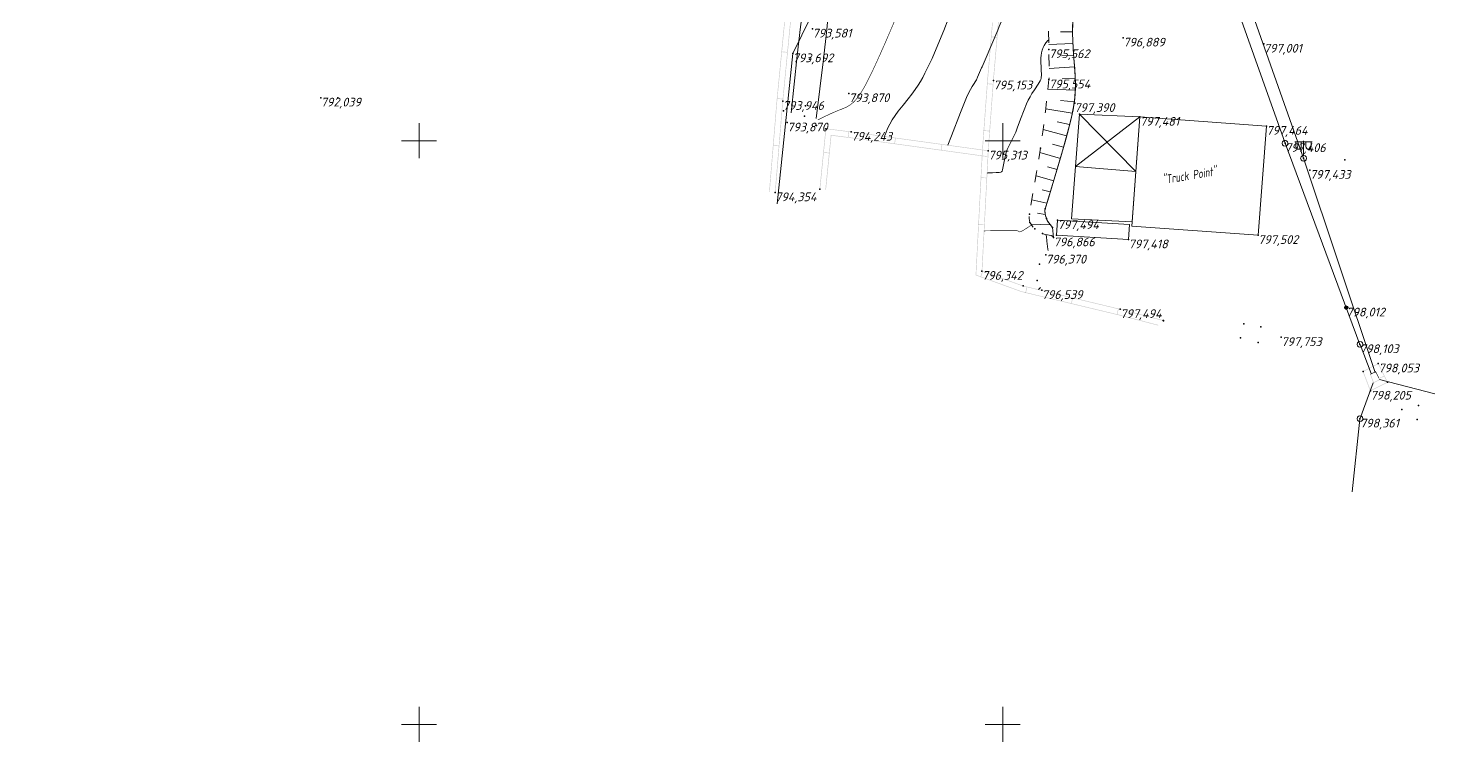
# Model space of a CAD drawing. Header units: metres. Extents: x 629572 to 645168, y 4785785 to 4790166.
# Drawn here: x 634633 to 634873, y 4787997 to 4788119.3 of the extents above; entities that cross this region are included whole.
import ezdxf

# ---------------------------------------------------------------- set-up
doc = ezdxf.new("R2010")
doc.units = ezdxf.units.M
doc.linetypes.add('Сплошная', pattern=[0])
doc.linetypes.add('Штриховая 2', pattern=[4, 2, -2])
doc.layers.get('0').update_dxf_attribs({"linetype": 'CONTINUOUS'})
for name, color, linetype in [('Горизонтали', 7, 'CONTINUOUS'), ('Дороги с покрытием (край_ бровка)', 7, 'CONTINUOUS'), ('Дороги с покрытием (осевая линия)', 7, 'CONTINUOUS'), ('Здания и строения', 7, 'CONTINUOUS'), ('ЛЭП н.напряж. незастроен. терр.', 10, 'CONTINUOUS'), ('Нурсултан', 7, 'CONTINUOUS'), ('Ограды каменные и жб (H более 1м) - по краю', 7, 'CONTINUOUS'), ('Оттяжки для опор', 7, 'CONTINUOUS'), ('Сетка координатная', 7, 'CONTINUOUS'), ('Столбы железобетонные', 7, 'CONTINUOUS'), ('Фонари электр._ на мет. столб', 7, 'CONTINUOUS')]:
    doc.layers.add(name, color=color, linetype=linetype)
doc.layers.add('ЛЭП в.напряж.', color=10, linetype='SIL_KAB_VYSVOLT', lineweight=13)
doc.styles.add('ISOCPEUR', font='isocpeui.ttf')
doc.styles.get("Standard").update_dxf_attribs({"font": 'isocpeui.ttf'})
doc.linetypes.add('SIL_KAB_NIZVOLT', pattern='A,1,["<",Standard,S=1.6,R=0,X=-1,Y=-0.8],6,0,1,[">",Standard,S=1.6,R=0,X=-0.8,Y=-0.8],-2,8,-2', length=20)
doc.linetypes.add('SIL_KAB_VYSVOLT', pattern='A,1.5,["<<",Standard,S=1.6,R=0,X=-1.5,Y=-0.8],5,0,1.5,[">>",Standard,S=1.6,R=0,X=-2.14,Y=-0.8],-2,8,-2', length=20)

# ---------------------------------------------------------------- blocks, each defined once
blk = doc.blocks.new('26 - 108.1.1 опоры  жб d-1.0')
blk.add_hatch(color=7).paths.add_polyline_path([(0, 0.05), (-0.05, 0), (0, -0.05), (0.05, 0)])
at = {"color": 7, "linetype": 'Continuous', "lineweight": 0, "const_width": 0.1, "flags": 128}
blk.add_lwpolyline([(0, 0.5), (0.19, 0.46), (0.35, 0.35), (0.46, 0.19), (0.5, 0), (0.46, -0.19), (0.35, -0.35), (0.19, -0.46), (0, -0.5), (-0.19, -0.46), (-0.35, -0.35), (-0.46, -0.19), (-0.5, 0), (-0.46, 0.19), (-0.35, 0.35), (-0.19, 0.46), (0, 0.5)], close=True, dxfattribs=at)
at = {"color": 7, "linetype": 'Continuous', "lineweight": 0, "true_color": 0xffffff, "flags": 128}
blk.add_lwpolyline([(0, 0.5), (-0.25, 0.43), (-0.43, 0.25), (-0.5, 0), (-0.43, -0.25), (-0.25, -0.43), (0, -0.5), (0.25, -0.43), (0.43, -0.25), (0.5, 0), (0.43, 0.25), (0.25, 0.43), (0, 0.5)], close=True, dxfattribs=at)
at = {"color": 7, "linetype": 'Continuous', "lineweight": 0, "flags": 128}
for points in [[(0, 0.05), (-0.05, 0), (0, -0.05), (0.05, 0), (0, 0.05)], [(0, 0.05), (0.04, 0.03), (0.04, -0.03), (0, -0.05), (-0.04, -0.03), (-0.04, 0.03), (0, 0.05)]]:
    blk.add_lwpolyline(points, close=True, dxfattribs=at)
at = {"color": 7, "style": 'ISOCPEUR', "flags": 1}
for tag in ['X', 'Высота', 'Отметка(высота) верхнего провода', 'Отметка(высота) нижнего провода', 'Имя объекта CREDO-III', 'Код объекта CREDO-III', 'Отметка', 'Номер', 'Y']:
    blk.add_attdef(tag, (0, 0), '', height=2.5, dxfattribs=at)
blk = doc.blocks.new('20 - 106.1.1 столбы дерев d-0.6')
at = {"true_color": 0xffffff}
blk.add_hatch(color=7, dxfattribs=at).paths.add_polyline_path([(0.3, 0.05), (0.19, 0.23), (0, 0.3), (0, 0.3), (-0.19, 0.23), (-0.3, 0.05), (-0.26, -0.15), (-0.1, -0.28), (0.1, -0.28), (0.26, -0.15)])
at = {"color": 7, "linetype": 'Continuous', "lineweight": 0, "const_width": 0.06, "flags": 128}
blk.add_lwpolyline([(0, 0.3), (0.14, 0.27), (0.25, 0.17), (0.3, 0.04), (0.28, -0.11), (0.2, -0.22), (0.07, -0.29), (-0.07, -0.29), (-0.2, -0.22), (-0.28, -0.11), (-0.3, 0.04), (-0.25, 0.17), (-0.14, 0.27), (0, 0.3)], close=True, dxfattribs=at)
at = {"color": 7, "linetype": 'Continuous', "lineweight": 0, "true_color": 0xffffff, "flags": 128}
blk.add_lwpolyline([(0, 0.3), (-0.19, 0.23), (-0.3, 0.05), (-0.26, -0.15), (-0.1, -0.28), (0.1, -0.28), (0.26, -0.15), (0.3, 0.05), (0.19, 0.23), (0, 0.3)], close=True, dxfattribs=at)
at = {"color": 7, "style": 'ISOCPEUR', "flags": 1}
for tag in ['X', 'Высота', 'Имя объекта CREDO-III', 'Код объекта CREDO-III', 'Отметка', 'Номер', 'Y']:
    blk.add_attdef(tag, (0, 0), '', height=2.5, dxfattribs=at)
blk = doc.blocks.new('38 - 110.1.2 фонари на метал.столб')
at = {"color": 7, "linetype": 'Continuous', "lineweight": 0, "flags": 128}
for points in [[(-1.5, 2.8), (1.5, 2.8)], [(-1.3, 2.8), (-1.3, 2)], [(-0.4, 2.8), (-0.4, 2)], [(0, 0.5), (0, 3)], [(0.4, 2.8), (0.4, 2)], [(1.3, 2.8), (1.3, 2)], [(-0.4, 2), (-0.43, 1.83), (-0.53, 1.68), (-0.68, 1.58), (-0.85, 1.55), (-1.02, 1.58), (-1.17, 1.68), (-1.27, 1.83), (-1.3, 2)], [(1.3, 2), (1.27, 1.83), (1.17, 1.68), (1.02, 1.58), (0.85, 1.55), (0.68, 1.58), (0.53, 1.68), (0.43, 1.83), (0.4, 2)]]:
    blk.add_lwpolyline(points, dxfattribs=at)
at = {"color": 7, "linetype": 'Continuous', "lineweight": 0, "true_color": 0xffffff, "flags": 128}
for points in [[(-0.4, 2.8), (-1.3, 2.8), (-1.3, 2), (-1.24, 1.77), (-1.08, 1.61), (-0.85, 1.55), (-0.62, 1.61), (-0.46, 1.77), (-0.4, 2), (-0.4, 2.8)], [(1.3, 2.8), (0.4, 2.8), (0.4, 2), (0.46, 1.77), (0.62, 1.61), (0.85, 1.55), (1.08, 1.61), (1.24, 1.77), (1.3, 2), (1.3, 2.8)]]:
    blk.add_lwpolyline(points, close=True, dxfattribs=at)
at = {"color": 7, "linetype": 'Continuous', "lineweight": 0, "flags": 128}
blk.add_lwpolyline([(0, 0.5), (-0.25, 0.43), (-0.43, 0.25), (-0.5, 0), (-0.43, -0.25), (-0.25, -0.43), (0, -0.5), (0.25, -0.43), (0.43, -0.25), (0.5, 0), (0.43, 0.25), (0.25, 0.43), (0, 0.5)], close=True, dxfattribs=at)
at = {"color": 7, "style": 'ISOCPEUR', "flags": 1}
for tag in ['X', 'Имя объекта CREDO-III', 'Код объекта CREDO-III', 'Отметка', 'Y']:
    blk.add_attdef(tag, (0, 0), '', height=2.5, dxfattribs=at)
blk = doc.blocks.new('Крест')
at = {"color": 0, "linetype": 'Continuous', "lineweight": 0, "flags": 128}
for points in [[(0, -1), (0, 1)], [(-1, 0), (1, 0)]]:
    blk.add_lwpolyline(points, dxfattribs=at)

msp = doc.modelspace()

# ---------------------------------------------------------------- hatches: boundary and pattern name
at = {"layer": 'Дороги с покрытием (осевая линия)'}
for points in [[(634767.059, 4788113.93), (634767.062, 4788113.934), (634767.06, 4788113.938), (634767.018, 4788114.051), (634767.014, 4788114.06), (634767.013, 4788114.065), (634767.008, 4788114.066), (634766.968, 4788114.079), (634766.884, 4788114.106), (634766.881, 4788114.097), (634766.884, 4788114.105), (634766.884, 4788114.106), (634766.88, 4788114.108), (634766.878, 4788114.107), (634766.876, 4788114.105), (634766.86, 4788114.091), (634766.827, 4788114.061), (634766.876, 4788114.105), (634766.767, 4788114.034), (634766.773, 4788114.025), (634766.767, 4788114.034), (634766.763, 4788114.031), (634766.763, 4788114.026), (634766.751, 4788113.897), (634766.75, 4788113.892), (634766.754, 4788113.889), (634766.83, 4788113.816), (634766.848, 4788113.798), (634766.85, 4788113.796), (634766.851, 4788113.795), (634766.856, 4788113.796), (634766.856, 4788113.798), (634766.855, 4788113.806), (634766.856, 4788113.796), (634766.907, 4788113.811), (634766.919, 4788113.814), (634766.856, 4788113.796), (634766.985, 4788113.813), (634766.984, 4788113.819), (634766.984, 4788113.819), (634766.985, 4788113.813), (634766.99, 4788113.814), (634766.992, 4788113.818), (634766.984, 4788113.823), (634766.992, 4788113.818), (634767.059, 4788113.93), (634767.051, 4788113.935)], [(634766.358, 4788105.966), (634766.356, 4788105.97), (634766.313, 4788106.083), (634766.31, 4788106.092), (634766.3, 4788106.088), (634766.31, 4788106.092), (634766.303, 4788106.098), (634766.263, 4788106.111), (634766.179, 4788106.137), (634766.175, 4788106.139), (634766.173, 4788106.138), (634766.171, 4788106.136), (634766.155, 4788106.122), (634766.122, 4788106.092), (634766.171, 4788106.136), (634766.062, 4788106.064), (634766.068, 4788106.056), (634766.062, 4788106.064), (634766.058, 4788106.061), (634766.058, 4788106.057), (634766.047, 4788105.927), (634766.057, 4788105.926), (634766.047, 4788105.927), (634766.05, 4788105.919), (634766.126, 4788105.847), (634766.144, 4788105.829), (634766.147, 4788105.827), (634766.148, 4788105.826), (634766.153, 4788105.827), (634766.282, 4788105.845), (634766.28, 4788105.852), (634766.281, 4788105.85), (634766.282, 4788105.845), (634766.286, 4788105.845), (634766.289, 4788105.849), (634766.28, 4788105.855), (634766.289, 4788105.849), (634766.355, 4788105.961)]]:
    msp.add_hatch(color=7, dxfattribs=at).paths.add_polyline_path(points)
at = {"layer": 'Ограды каменные и жб (H более 1м) - по краю'}
for points in [[(634799.652, 4788125.679), (634799.507, 4788123.787), (634799.415, 4788122.709), (634799.171, 4788119.864), (634798.991, 4788117.757), (634799.09, 4788117.748), (634799.271, 4788119.855), (634799.515, 4788122.701), (634799.607, 4788123.779), (634799.607, 4788123.779), (634799.607, 4788123.779), (634799.755, 4788125.721), (634799.705, 4788125.725), (634799.755, 4788125.721), (634799.759, 4788125.771), (634799.709, 4788125.774), (634798.712, 4788125.851), (634798.662, 4788125.854), (634798.658, 4788125.804), (634798.51, 4788123.868), (634798.574, 4788123.863), (634798.574, 4788123.863), (634798.511, 4788123.868), (634798.51, 4788123.868), (634798.419, 4788122.795), (634798.175, 4788119.949), (634797.994, 4788117.842), (634798.094, 4788117.833), (634798.275, 4788119.941), (634798.518, 4788122.786), (634798.61, 4788123.86), (634798.754, 4788125.747)], [(634763.775, 4788122.27), (634763.775, 4788122.27), (634763.775, 4788122.27), (634763.568, 4788120.14), (634763.291, 4788117.298), (634763.085, 4788115.193), (634763.185, 4788115.183), (634763.39, 4788117.288), (634763.667, 4788120.131), (634763.875, 4788122.26), (634763.972, 4788123.144), (634763.922, 4788123.149), (634763.972, 4788123.144), (634763.977, 4788123.193), (634763.927, 4788123.199), (634762.933, 4788123.308), (634762.884, 4788123.313), (634762.878, 4788123.263), (634762.928, 4788123.258), (634762.878, 4788123.263), (634762.781, 4788122.379), (634762.781, 4788122.373), (634762.78, 4788122.367), (634762.572, 4788120.237), (634762.295, 4788117.395), (634762.09, 4788115.29), (634762.19, 4788115.28), (634762.395, 4788117.385), (634762.672, 4788120.228), (634762.879, 4788122.357), (634762.88, 4788122.363), (634762.881, 4788122.369), (634762.972, 4788123.203), (634763.867, 4788123.105)], [(634798.484, 4788111.843), (634798.352, 4788110.299), (634798.352, 4788110.299), (634798.352, 4788110.299), (634798.311, 4788109.735), (634798.411, 4788109.727), (634798.452, 4788110.291), (634798.425, 4788110.293), (634798.402, 4788110.295), (634798.425, 4788110.293), (634798.425, 4788110.293), (634798.452, 4788110.291), (634798.584, 4788111.835), (634798.828, 4788114.68), (634799.086, 4788117.698), (634799.09, 4788117.748), (634799.041, 4788117.752), (634798.044, 4788117.838), (634797.994, 4788117.842), (634797.99, 4788117.792), (634797.732, 4788114.774), (634797.488, 4788111.929), (634797.356, 4788110.385), (634797.355, 4788110.378), (634797.355, 4788110.372), (634797.314, 4788109.808), (634797.413, 4788109.8), (634797.455, 4788110.364), (634797.455, 4788110.37), (634797.455, 4788110.376), (634797.588, 4788111.92), (634797.831, 4788114.766), (634798.086, 4788117.734), (634798.982, 4788117.657), (634798.728, 4788114.689)], [(634762.609, 4788109.276), (634762.886, 4788112.119), (634763.18, 4788115.133), (634763.185, 4788115.183), (634763.135, 4788115.188), (634762.14, 4788115.285), (634762.09, 4788115.29), (634762.085, 4788115.24), (634761.791, 4788112.225), (634761.514, 4788109.383), (634761.309, 4788107.278), (634761.408, 4788107.268), (634761.614, 4788109.373), (634761.891, 4788112.216), (634762.18, 4788115.181), (634763.076, 4788115.093), (634762.787, 4788112.128), (634762.509, 4788109.286), (634762.304, 4788107.181), (634762.404, 4788107.171)], [(634797.977, 4788103.808), (634798.186, 4788106.657), (634798.407, 4788109.678), (634798.411, 4788109.727), (634798.361, 4788109.731), (634797.363, 4788109.804), (634797.314, 4788109.808), (634797.31, 4788109.758), (634797.089, 4788106.737), (634796.88, 4788103.889), (634796.726, 4788101.779), (634796.826, 4788101.772), (634796.98, 4788103.881), (634797.188, 4788106.73), (634797.406, 4788109.701), (634798.304, 4788109.635), (634798.086, 4788106.664), (634797.878, 4788103.816), (634797.723, 4788101.706), (634797.823, 4788101.699)], [(634762.265, 4788106.781), (634762.265, 4788106.78), (634762.265, 4788106.78), (634762.045, 4788104.112), (634761.81, 4788101.266), (634761.636, 4788099.158), (634761.735, 4788099.15), (634761.909, 4788101.257), (634762.144, 4788104.104), (634762.365, 4788106.772), (634762.399, 4788107.121), (634762.404, 4788107.171), (634762.354, 4788107.176), (634762.349, 4788107.126), (634762.354, 4788107.176), (634761.359, 4788107.273), (634761.354, 4788107.223), (634761.304, 4788107.228), (634761.27, 4788106.878), (634761.269, 4788106.87), (634761.269, 4788106.862), (634761.048, 4788104.194), (634760.813, 4788101.348), (634760.639, 4788099.24), (634760.739, 4788099.232), (634760.913, 4788101.34), (634761.148, 4788104.186), (634761.368, 4788106.854), (634761.369, 4788106.861), (634761.369, 4788106.868), (634761.399, 4788107.168), (634762.295, 4788107.081)], [(634761.359, 4788107.273), (634761.309, 4788107.278), (634761.304, 4788107.228), (634761.354, 4788107.223)], [(634769.653, 4788100.997), (634769.753, 4788101.993), (634771.492, 4788101.775), (634773.59, 4788101.511), (634773.603, 4788101.611), (634771.504, 4788101.874), (634769.714, 4788102.099), (634769.663, 4788102.105), (634769.658, 4788102.054), (634769.553, 4788101.007), (634769.251, 4788097.994), (634769.246, 4788097.944), (634769.296, 4788097.939), (634770.291, 4788097.839), (634770.341, 4788097.834), (634770.346, 4788097.884), (634770.645, 4788100.873), (634770.624, 4788100.9), (634770.59, 4788100.942), (634770.595, 4788100.936), (634770.645, 4788100.873), (634771.367, 4788100.782), (634773.466, 4788100.519), (634773.478, 4788100.618), (634771.38, 4788100.882), (634770.556, 4788100.985), (634770.572, 4788100.965), (634770.56, 4788100.98), (634770.556, 4788100.985), (634770.548, 4788100.908), (634770.251, 4788097.944), (634769.356, 4788098.033)], [(634774.035, 4788101.455), (634776.641, 4788101.097), (634779.47, 4788100.708), (634781.565, 4788100.419), (634781.579, 4788100.518), (634779.484, 4788100.807), (634776.654, 4788101.196), (634774.049, 4788101.555), (634774.049, 4788101.555), (634774.048, 4788101.555), (634773.653, 4788101.604), (634773.646, 4788101.555), (634773.653, 4788101.604), (634773.603, 4788101.611), (634773.597, 4788101.561), (634773.472, 4788100.569), (634773.466, 4788100.519), (634773.516, 4788100.513), (634773.905, 4788100.464), (634773.907, 4788100.477), (634773.907, 4788100.478), (634773.918, 4788100.563), (634773.578, 4788100.606), (634773.69, 4788101.499)], [(634797.598, 4788098.628), (634797.819, 4788101.649), (634797.823, 4788101.699), (634797.773, 4788101.703), (634796.776, 4788101.776), (634796.772, 4788101.726), (634796.722, 4788101.729), (634796.501, 4788098.708), (634796.475, 4788098.351), (634796.474, 4788098.34), (634796.473, 4788098.328), (634796.344, 4788095.835), (634796.234, 4788093.722), (634796.334, 4788093.717), (634796.444, 4788095.829), (634796.573, 4788098.323), (634796.574, 4788098.333), (634796.575, 4788098.343), (634796.601, 4788098.701), (634796.818, 4788101.672), (634797.716, 4788101.606), (634797.498, 4788098.635), (634797.472, 4788098.278), (634797.472, 4788098.277), (634797.472, 4788098.277), (634797.342, 4788095.783), (634797.233, 4788093.671), (634797.333, 4788093.665), (634797.442, 4788095.778), (634797.572, 4788098.271)], [(634796.776, 4788101.776), (634796.726, 4788101.779), (634796.722, 4788101.729), (634796.772, 4788101.726)], [(634761.247, 4788093.235), (634761.482, 4788096.081), (634761.731, 4788099.1), (634761.735, 4788099.15), (634761.686, 4788099.154), (634760.689, 4788099.236), (634760.639, 4788099.24), (634760.635, 4788099.19), (634760.386, 4788096.172), (634760.151, 4788093.325), (634759.977, 4788091.217), (634760.076, 4788091.209), (634760.25, 4788093.317), (634760.485, 4788096.163), (634760.731, 4788099.132), (634761.627, 4788099.058), (634761.382, 4788096.089), (634761.147, 4788093.243), (634760.973, 4788091.135), (634761.073, 4788091.127)], [(634779.347, 4788099.816), (634776.518, 4788100.205), (634773.918, 4788100.563), (634773.907, 4788100.477), (634773.905, 4788100.464), (634773.905, 4788100.464), (634776.504, 4788100.106), (634779.334, 4788099.717), (634781.429, 4788099.429), (634781.443, 4788099.528)], [(634787.459, 4788099.709), (634784.629, 4788100.099), (634781.629, 4788100.512), (634781.622, 4788100.462), (634781.572, 4788100.469), (634781.436, 4788099.478), (634781.429, 4788099.429), (634781.479, 4788099.422), (634784.479, 4788099.009), (634787.309, 4788098.62), (634789.404, 4788098.331), (634789.418, 4788098.43), (634787.322, 4788098.719), (634784.493, 4788099.108), (634781.542, 4788099.514), (634781.665, 4788100.406), (634784.616, 4788099.999), (634787.445, 4788099.61), (634789.54, 4788099.322), (634789.554, 4788099.421)], [(634781.572, 4788100.469), (634781.622, 4788100.462), (634781.629, 4788100.512), (634781.579, 4788100.518)], [(634795.433, 4788098.612), (634792.604, 4788099.001), (634789.604, 4788099.414), (634789.554, 4788099.421), (634789.547, 4788099.371), (634789.411, 4788098.381), (634789.404, 4788098.331), (634789.454, 4788098.324), (634789.46, 4788098.374), (634789.454, 4788098.324), (634792.454, 4788097.911), (634795.284, 4788097.522), (634797.379, 4788097.234), (634797.392, 4788097.333), (634795.297, 4788097.621), (634792.468, 4788098.011), (634789.517, 4788098.417), (634789.639, 4788099.308), (634792.591, 4788098.902), (634795.42, 4788098.513), (634797.515, 4788098.224), (634797.529, 4788098.324)], [(634769.035, 4788095.839), (634768.75, 4788092.998), (634768.621, 4788091.709), (634768.664, 4788091.705), (634768.721, 4788091.699), (634768.85, 4788092.988), (634769.135, 4788095.829), (634769.346, 4788097.934), (634769.246, 4788097.944)], [(634770.03, 4788095.739), (634769.745, 4788092.898), (634769.616, 4788091.609), (634769.659, 4788091.605), (634769.716, 4788091.599), (634769.845, 4788092.888), (634770.13, 4788095.73), (634770.341, 4788097.834), (634770.241, 4788097.844)], [(634797.025, 4788087.738), (634797.173, 4788090.591), (634797.33, 4788093.615), (634797.333, 4788093.665), (634797.283, 4788093.668), (634796.284, 4788093.72), (634796.234, 4788093.722), (634796.231, 4788093.673), (634796.074, 4788090.648), (634795.926, 4788087.796), (634795.816, 4788085.683), (634795.916, 4788085.678), (634796.026, 4788087.79), (634796.174, 4788090.642), (634796.329, 4788093.617), (634797.227, 4788093.571), (634797.073, 4788090.596), (634796.925, 4788087.744), (634796.815, 4788085.631), (634796.915, 4788085.626)], [(634796.507, 4788079.704), (634796.401, 4788077.67), (634796.399, 4788077.633), (634796.434, 4788077.62), (634796.507, 4788077.594), (634796.541, 4788077.688), (634796.503, 4788077.701), (634796.607, 4788079.699), (634796.755, 4788082.551), (634796.912, 4788085.576), (634796.915, 4788085.626), (634796.865, 4788085.629), (634795.866, 4788085.681), (634795.864, 4788085.631), (634795.814, 4788085.633), (634795.656, 4788082.608), (634795.508, 4788079.756), (634795.402, 4788077.721), (634795.362, 4788076.945), (634796.092, 4788076.68), (634796.165, 4788076.654), (634796.199, 4788076.748), (634796.127, 4788076.774), (634795.466, 4788077.014), (634795.502, 4788077.716), (634795.608, 4788079.751), (634795.756, 4788082.603), (634795.911, 4788085.578), (634796.81, 4788085.532), (634796.655, 4788082.557)], [(634795.866, 4788085.681), (634795.816, 4788085.683), (634795.814, 4788085.633), (634795.864, 4788085.631)], [(634802.085, 4788075.567), (634803.461, 4788075.067), (634803.464, 4788075.066), (634803.466, 4788075.065), (634804.099, 4788074.914), (634804.123, 4788075.011), (634803.492, 4788075.162), (634802.119, 4788075.661), (634799.435, 4788076.636), (634796.588, 4788077.67), (634796.541, 4788077.688), (634796.524, 4788077.641), (634796.182, 4788076.701), (634796.165, 4788076.654), (634796.212, 4788076.637), (634796.229, 4788076.684), (634796.212, 4788076.637), (634799.059, 4788075.602), (634801.743, 4788074.627), (634803.119, 4788074.127), (634803.175, 4788074.107), (634803.233, 4788074.093), (634803.867, 4788073.941), (634803.89, 4788074.038), (634803.257, 4788074.19), (634803.204, 4788074.203), (634803.154, 4788074.221), (634801.778, 4788074.721), (634799.093, 4788075.696), (634796.293, 4788076.714), (634796.601, 4788077.559), (634799.401, 4788076.542)], [(634809.894, 4788073.628), (634807.117, 4788074.294), (634804.171, 4788074.999), (634804.123, 4788075.011), (634804.111, 4788074.962), (634803.878, 4788073.99), (634803.927, 4788073.978), (634803.915, 4788073.93), (634806.861, 4788073.224), (634809.638, 4788072.559), (634811.695, 4788072.066), (634811.718, 4788072.163), (634809.661, 4788072.656), (634806.884, 4788073.321), (634803.987, 4788074.015), (634804.197, 4788074.89), (634807.094, 4788074.196), (634809.871, 4788073.531), (634811.928, 4788073.038), (634811.951, 4788073.136)], [(634803.878, 4788073.99), (634803.867, 4788073.941), (634803.915, 4788073.93), (634803.927, 4788073.978)], [(634817.723, 4788071.753), (634814.946, 4788072.418), (634812, 4788073.124), (634811.951, 4788073.136), (634811.94, 4788073.087), (634811.707, 4788072.114), (634811.695, 4788072.066), (634811.744, 4788072.054), (634814.689, 4788071.349), (634817.467, 4788070.683), (634819.524, 4788070.19), (634819.547, 4788070.288), (634817.49, 4788070.78), (634814.713, 4788071.446), (634811.816, 4788072.14), (634812.025, 4788073.015), (634814.922, 4788072.321), (634817.7, 4788071.656), (634819.756, 4788071.163), (634819.78, 4788071.26)], [(634819.854, 4788071.14), (634820.13, 4788071.073), (634820.133, 4788071.084), (634820.133, 4788071.084), (634820.142, 4788071.122), (634820.133, 4788071.084), (634820.13, 4788071.074), (634820.13, 4788071.073), (634822.736, 4788070.392), (634825.5, 4788069.67), (634827.477, 4788069.153), (634827.52, 4788069.194), (634827.503, 4788069.178), (634827.477, 4788069.153), (634827.479, 4788069.145), (634827.577, 4788069.165), (634827.569, 4788069.204), (634827.563, 4788069.235), (634827.533, 4788069.242), (634825.525, 4788069.767), (634822.762, 4788070.489), (634820.155, 4788071.17), (634820.154, 4788071.171), (634820.154, 4788071.171), (634819.828, 4788071.249), (634819.78, 4788071.26), (634819.768, 4788071.212), (634819.817, 4788071.2), (634819.768, 4788071.212), (634819.535, 4788070.239), (634819.524, 4788070.19), (634819.572, 4788070.179), (634819.887, 4788070.103), (634822.484, 4788069.425), (634825.247, 4788068.703), (634826.623, 4788068.343), (634826.682, 4788068.399), (634826.707, 4788068.423), (634826.708, 4788068.424), (634825.272, 4788068.8), (634822.509, 4788069.522), (634819.911, 4788070.2), (634819.644, 4788070.264)], [(634861.743, 4788060.46), (634861.79, 4788060.442), (634861.806, 4788060.436), (634862.002, 4788060.538), (634864.327, 4788061.745), (634864.349, 4788061.813), (634864.335, 4788061.769), (634864.327, 4788061.745), (634864.386, 4788061.624), (634865.314, 4788059.723), (634865.403, 4788059.767), (634864.475, 4788061.668), (634864.394, 4788061.835), (634864.371, 4788061.881), (634864.326, 4788061.857), (634861.956, 4788060.627), (634861.72, 4788060.504), (634861.68, 4788060.484), (634861.696, 4788060.442), (634861.704, 4788060.445)], [(634865.893, 4788058.627), (634865.894, 4788058.626), (634865.907, 4788058.622), (634865.894, 4788058.627), (634865.844, 4788058.643), (634865.84, 4788058.644), (634864.252, 4788057.842), (634863.023, 4788057.221), (634862.996, 4788057.151), (634863.021, 4788057.216), (634863.023, 4788057.221), (634862.539, 4788058.5), (634861.806, 4788060.436), (634861.743, 4788060.46), (634861.696, 4788060.442), (634862.445, 4788058.464), (634862.949, 4788057.133), (634862.969, 4788057.081), (634863.019, 4788057.106), (634864.297, 4788057.753), (634865.93, 4788058.577), (634865.974, 4788058.6), (634865.952, 4788058.644), (634865.425, 4788059.722), (634865.403, 4788059.767), (634865.358, 4788059.745), (634864.46, 4788059.307), (634864.482, 4788059.262), (634864.46, 4788059.307), (634864.415, 4788059.285), (634864.437, 4788059.24), (634864.509, 4788059.092), (634864.516, 4788059.09), (634864.621, 4788059.054), (634864.604, 4788059.06), (634864.581, 4788059.068), (634864.509, 4788059.092), (634863.801, 4788058.734), (634863.565, 4788058.615), (634863.559, 4788058.601), (634863.519, 4788058.496), (634863.523, 4788058.509), (634863.565, 4788058.615), (634863.474, 4788058.854), (634863.056, 4788059.958), (634862.983, 4788059.986), (634862.931, 4788060.006), (634863.38, 4788058.818), (634863.51, 4788058.475), (634863.846, 4788058.645), (634864.642, 4788059.047), (634864.549, 4788059.239), (634865.357, 4788059.634), (634865.84, 4788058.644)], [(634862.932, 4788060.006), (634863.027, 4788059.969), (634863.056, 4788059.958), (634863.878, 4788060.385), (634864.415, 4788059.285), (634864.505, 4788059.329), (634863.923, 4788060.521), (634862.931, 4788060.006)]]:
    msp.add_hatch(color=7, dxfattribs=at).paths.add_polyline_path(points)

# ---------------------------------------------------------------- linework, layer by layer
at = {"layer": 'Горизонтали', "color": 34, "linetype": 'Сплошная', "lineweight": 0, "const_width": 0.1, "flags": 128}
for points, elevation in [([(634788.551, 4788162.603), (634788.363, 4788161.818), (634788.235, 4788161.21), (634788.181, 4788160.686), (634788.192, 4788160.177), (634788.27, 4788159.687), (634788.418, 4788159.206), (634788.635, 4788158.742), (634788.922, 4788158.294), (634789.278, 4788157.864), (634789.584, 4788157.557), (634789.945, 4788157.237), (634790.364, 4788156.903), (634790.842, 4788156.552), (634791.968, 4788155.805), (634793.569, 4788154.832), (634794.789, 4788154.093), (634795.507, 4788153.615), (634795.916, 4788153.285), (634796.064, 4788153.136), (634796.18, 4788152.994), (634796.264, 4788152.856), (634796.318, 4788152.72), (634796.342, 4788152.585), (634796.338, 4788152.447), (634796.307, 4788152.312), (634796.248, 4788152.169), (634796.045, 4788151.849), (634795.718, 4788151.464), (634795.134, 4788150.857), (634794.983, 4788150.703), (634794.099, 4788149.785), (634793.304, 4788148.927), (634792.574, 4788148.105), (634791.91, 4788147.318), (634791.31, 4788146.565), (634790.778, 4788145.849), (634790.314, 4788145.17), (634789.919, 4788144.53), (634789.652, 4788144.05), (634789.408, 4788143.559), (634789.182, 4788143.054), (634788.971, 4788142.525), (634788.59, 4788141.393), (634788.15, 4788139.822), (634787.837, 4788138.681), (634787.578, 4788137.808), (634787.26, 4788136.841), (634786.869, 4788135.739), (634785.736, 4788132.775), (634785.084, 4788131.092), (634784.657, 4788129.945), (634784.341, 4788129.035), (634784.046, 4788128.121), (634783.443, 4788126.036), (634783.067, 4788124.716), (634782.746, 4788123.729), (634782.353, 4788122.668), (634781.825, 4788121.357), (634781.007, 4788119.416), (634779.676, 4788116.328), (634778.537, 4788113.767), (634777.554, 4788111.656), (634776.734, 4788110.008), (634776.329, 4788109.257), (634775.944, 4788108.593), (634775.577, 4788108.011), (634775.224, 4788107.506), (634774.885, 4788107.078), (634774.551, 4788106.713), (634774.214, 4788106.403), (634773.855, 4788106.131), (634773.512, 4788105.913), (634773.146, 4788105.719), (634772.742, 4788105.539), (634772.169, 4788105.314), (634771.539, 4788105.068), (634770.573, 4788104.648), (634769.626, 4788104.206), (634768.881, 4788103.846), (634768.583, 4788103.701), (634768.472, 4788103.646), (634768.34, 4788103.582), (634768.321, 4788103.573), (634768.299, 4788103.562)], 794), ([(634804.927, 4788085.552), (634804.761, 4788085.444), (634803.942, 4788084.911), (634803.429, 4788084.588), (634803.131, 4788084.429), (634802.948, 4788084.378), (634802.879, 4788084.386), (634802.81, 4788084.416), (634802.626, 4788084.527), (634802.625, 4788084.528), (634802.535, 4788084.566), (634802.352, 4788084.589), (634801.549, 4788084.61), (634800.343, 4788084.604), (634798.94, 4788084.585), (634797.752, 4788084.566), (634797.752, 4788084.566), (634797.21, 4788084.557), (634797.088, 4788084.555), (634796.844, 4788084.551), (634796.809, 4788084.551)], 796)]:
    msp.add_lwpolyline(points, dxfattribs=dict(at, elevation=elevation))
at = {"layer": 'Горизонтали', "color": 34, "linetype": 'Сплошная', "lineweight": 0, "true_color": 0xa55200, "flags": 128}
for points, elevation in [([(634812.945, 4788153.315), (634812.935, 4788153.297), (634812.832, 4788153.079), (634812.661, 4788152.681), (634812.55, 4788152.376), (634812.489, 4788152.126), (634812.452, 4788151.833), (634812.448, 4788151.79), (634812.38, 4788151.25), (634812.282, 4788150.692), (634812.156, 4788150.118), (634812.008, 4788149.541), (634811.782, 4788148.78), (634811.679, 4788148.454), (634811.391, 4788147.523), (634811.216, 4788146.858), (634811.189, 4788146.743), (634810.91, 4788145.731), (634810.497, 4788144.42), (634810.032, 4788143.143), (634809.461, 4788141.736), (634808.964, 4788140.513), (634808.695, 4788139.781), (634808.579, 4788139.378), (634808.527, 4788139.064), (634808.536, 4788138.835), (634808.607, 4788138.65), (634808.797, 4788138.325), (634808.798, 4788138.323), (634808.849, 4788138.214), (634808.853, 4788138.091), (634808.813, 4788137.924), (634808.724, 4788137.706), (634808.404, 4788137.102), (634807.791, 4788136.065), (634807.69, 4788135.897), (634807.341, 4788135.297), (634807.07, 4788134.769), (634806.792, 4788134.147), (634806.491, 4788133.39), (634806.012, 4788132.072), (634805.293, 4788129.995), (634804.771, 4788128.482), (634804.259, 4788127.106), (634804.065, 4788126.658), (634803.862, 4788126.257), (634803.64, 4788125.868), (634803.413, 4788125.52), (634803.161, 4788125.184), (634802.878, 4788124.851), (634802.304, 4788124.258), (634801.486, 4788123.49), (634801.412, 4788123.422), (634800.958, 4788122.982), (634800.869, 4788122.864), (634800.769, 4788122.693), (634800.485, 4788122.104), (634799.399, 4788119.538), (634799.14, 4788118.911)], 795), ([(634800.353, 4788143.728), (634799.6, 4788142.951), (634798.55, 4788141.855), (634797.721, 4788140.951), (634797.048, 4788140.169), (634796.543, 4788139.519), (634796.193, 4788138.993), (634795.921, 4788138.488), (634795.716, 4788137.986), (634795.516, 4788137.34), (634795.397, 4788136.936), (634795.118, 4788136.109), (634794.593, 4788134.533), (634794.13, 4788132.936), (634793.473, 4788130.37), (634792.603, 4788126.975), (634792.242, 4788125.666), (634791.897, 4788124.493), (634791.317, 4788122.698), (634790.651, 4788120.835), (634789.885, 4788118.86), (634788.891, 4788116.442), (634787.886, 4788114.094), (634787.076, 4788112.344), (634786.681, 4788111.559), (634786.29, 4788110.83), (634785.9, 4788110.15), (634785.506, 4788109.511), (634785.009, 4788108.768), (634784.443, 4788107.985), (634783.804, 4788107.152), (634782.939, 4788106.073), (634782.109, 4788105.034), (634781.573, 4788104.321), (634781.073, 4788103.574), (634780.638, 4788102.821), (634780.272, 4788102.072), (634779.948, 4788101.268), (634779.917, 4788101.185), (634779.803, 4788100.883), (634779.754, 4788100.752), (634779.75, 4788100.741), (634779.743, 4788100.721)], 794.5), ([(634799.14, 4788118.911), (634798.63, 4788117.72), (634796.47, 4788112.667), (634796.385, 4788112.468), (634795.692, 4788110.877), (634795.483, 4788110.452), (634795.287, 4788110.109), (634795.098, 4788109.821), (634794.769, 4788109.31), (634794.473, 4788108.787), (634794.154, 4788108.152), (634793.81, 4788107.401), (634793.336, 4788106.28), (634792.748, 4788104.821), (634791.208, 4788100.82), (634790.605, 4788099.226)], 795), ([(634807.879, 4788117.288), (634807.745, 4788117.15), (634807.388, 4788116.745), (634807.101, 4788116.323), (634806.905, 4788115.938), (634806.751, 4788115.525), (634806.639, 4788115.081), (634806.569, 4788114.604), (634806.539, 4788114.174), (634806.531, 4788113.671), (634806.577, 4788112.365), (634806.583, 4788112.258), (634806.622, 4788111.145), (634806.614, 4788110.907), (634806.584, 4788110.709), (634806.522, 4788110.503), (634806.426, 4788110.28), (634806.086, 4788109.688), (634805.447, 4788108.736), (634805.428, 4788108.709), (634805.005, 4788108.077), (634804.679, 4788107.534), (634804.369, 4788106.945), (634804.072, 4788106.299), (634803.656, 4788105.268), (634803.072, 4788103.691), (634802.494, 4788102.136), (634802.229, 4788101.483), (634801.966, 4788100.886), (634801.702, 4788100.338), (634801.388, 4788099.737), (634801.345, 4788099.656), (634800.967, 4788098.939), (634800.768, 4788098.516), (634800.647, 4788098.174), (634800.554, 4788097.775), (634800.552, 4788097.761), (634800.335, 4788096.726), (634799.96, 4788095.015), (634799.89, 4788094.765), (634799.814, 4788094.651), (634799.686, 4788094.595), (634799.42, 4788094.567), (634798.888, 4788094.537), (634798.267, 4788094.506), (634797.741, 4788094.482), (634797.538, 4788094.473), (634797.448, 4788094.469), (634797.345, 4788094.464), (634797.339, 4788094.464), (634797.324, 4788094.464)], 795.5), ([(634807.428, 4788083.931), (634807.436, 4788083.868), (634807.485, 4788083.492), (634807.568, 4788082.88), (634807.579, 4788082.799), (634807.642, 4788082.333), (634807.757, 4788081.422), (634807.783, 4788081.207)], 796.5), ([(634806.457, 4788074.87), (634806.4, 4788074.811), (634806.17, 4788074.578), (634806.113, 4788074.52)], 796.5)]:
    msp.add_lwpolyline(points, dxfattribs=dict(at, elevation=elevation))
at = {"layer": 'Дороги с покрытием (край_ бровка)', "color": 251, "linetype": 'Сплошная', "lineweight": 0, "true_color": 0x636466, "flags": 128}
for points in [[(634795.566, 4788179.802), (634795.489, 4788179.838), (634795.42, 4788179.894), (634795.298, 4788180.071), (634795.193, 4788180.31), (634795.124, 4788180.478), (634795.012, 4788180.676), (634794.884, 4788180.794), (634794.668, 4788180.905), (634794.382, 4788181.024), (634794.023, 4788181.15), (634793.669, 4788181.249), (634793.283, 4788181.325), (634792.953, 4788181.351), (634792.631, 4788181.324), (634792.229, 4788181.24), (634791.623, 4788181.068), (634791.412, 4788181.006), (634790.952, 4788180.88), (634790.59, 4788180.803), (634789.077, 4788180.593), (634788.546, 4788180.522), (634785.243, 4788180.056), (634783.61, 4788179.785), (634782.54, 4788179.559), (634781.541, 4788179.286), (634780.625, 4788179.003), (634779.612, 4788178.641), (634778.759, 4788178.274), (634778.332, 4788178.056), (634777.964, 4788177.837), (634777.655, 4788177.619), (634777.405, 4788177.4), (634777.205, 4788177.168), (634777.031, 4788176.893), (634776.882, 4788176.573), (634776.753, 4788176.202), (634776.605, 4788175.601), (634776.452, 4788174.734), (634776.446, 4788174.692), (634776.287, 4788173.807), (634776.128, 4788173.186), (634775.519, 4788171.472), (634775.473, 4788171.347), (634775.006, 4788170.064), (634774.681, 4788169.11), (634774.355, 4788168.01), (634774.252, 4788167.57), (634774.189, 4788167.199), (634774.162, 4788166.861), (634774.168, 4788166.5), (634774.205, 4788166.109), (634774.276, 4788165.672), (634774.458, 4788164.832), (634774.617, 4788164.119), (634774.696, 4788163.671), (634774.743, 4788163.276), (634774.76, 4788162.91), (634774.747, 4788162.568), (634774.747, 4788162.568), (634774.579, 4788161.132), (634774.144, 4788157.819), (634773.9, 4788155.985), (634773.007, 4788149.242), (634772.389, 4788144.394), (634771.952, 4788140.714), (634771.581, 4788137.231), (634771.17, 4788133.018), (634770.623, 4788127.062), (634770.464, 4788125.314), (634770.118, 4788121.587), (634769.864, 4788119.041), (634769.297, 4788113.966), (634768.686, 4788108.895), (634768.053, 4788103.827), (634768.053, 4788103.827)], [(634691.909, 4788136.824), (634691.909, 4788136.824), (634692.567, 4788143.052), (634693.108, 4788148.105), (634693.416, 4788150.811), (634693.502, 4788151.363), (634693.619, 4788151.945), (634693.899, 4788153.065), (634694.223, 4788154.172), (634694.334, 4788154.593), (634694.498, 4788155.325), (634694.608, 4788155.823), (634694.896, 4788157.005), (634695.174, 4788157.917), (634695.376, 4788158.437), (634695.587, 4788158.867), (634695.807, 4788159.21), (634696.037, 4788159.466), (634696.305, 4788159.67), (634696.622, 4788159.843), (634696.989, 4788159.987), (634697.407, 4788160.1), (634697.787, 4788160.171), (634698.203, 4788160.224), (634698.66, 4788160.257), (634699.165, 4788160.273), (634699.878, 4788160.268), (634700.829, 4788160.233), (634700.932, 4788160.229), (634708.579, 4788159.761), (634725.226, 4788158.695), (634746.373, 4788157.331), (634746.373, 4788157.331), (634753.786, 4788156.868), (634759.655, 4788156.497), (634762.434, 4788156.31), (634762.793, 4788156.266), (634763.153, 4788156.199), (634763.509, 4788156.109), (634763.857, 4788155.997), (634764.196, 4788155.864), (634764.521, 4788155.712), (634765.394, 4788155.204), (634765.944, 4788154.849), (634766.447, 4788154.501), (634766.919, 4788154.141), (634767.237, 4788153.856), (634767.48, 4788153.575), (634767.702, 4788153.256), (634767.894, 4788152.916), (634768.056, 4788152.558), (634768.183, 4788152.19), (634768.273, 4788151.823), (634768.339, 4788151.343), (634768.404, 4788150.609), (634768.502, 4788148.817), (634768.547, 4788147.025), (634768.547, 4788146.968), (634768.552, 4788145.203), (634768.505, 4788143.119), (634768.441, 4788142.019), (634768.35, 4788141.045), (634767.613, 4788135.666), (634767.168, 4788132.511), (634766.366, 4788126.817), (634765.748, 4788122.355), (634765.368, 4788119.492), (634764.785, 4788114.59), (634764.258, 4788109.681), (634763.758, 4788104.768)], [(634808.517, 4788085.117), (634808.113, 4788085.633), (634807.756, 4788086.148), (634807.607, 4788086.414), (634807.496, 4788086.663), (634807.324, 4788087.207), (634807.265, 4788087.503), (634807.237, 4788087.782), (634807.241, 4788088.076), (634807.284, 4788088.347), (634807.716, 4788089.77), (634808.479, 4788092.257), (634809.699, 4788096.339), (634810.69, 4788099.819), (634811.259, 4788101.942), (634811.709, 4788103.753), (634812.039, 4788105.246), (634812.249, 4788106.42), (634812.371, 4788107.458), (634812.439, 4788108.561), (634812.454, 4788109.746), (634812.417, 4788111.059), (634812.344, 4788112.335), (634812.212, 4788114.081), (634812.085, 4788115.762), (634812.005, 4788117.142), (634811.971, 4788118.336), (634811.978, 4788119.431), (634812.029, 4788120.452), (634812.152, 4788121.873), (634812.369, 4788124.062), (634813.083, 4788130.709), (634814.726, 4788145.235), (634815.701, 4788153.637), (634815.959, 4788155.509), (634816.271, 4788157.373), (634816.611, 4788159.233)]]:
    msp.add_lwpolyline(points, dxfattribs=at)
at = {"layer": 'Здания и строения', "color": 8, "linetype": 'Сплошная', "lineweight": 0, "flags": 128}
for points in [[(634813.159, 4788104.566), (634811.794, 4788086.588), (634822.151, 4788086.085), (634823.516, 4788104.063), (634813.159, 4788104.566)], [(634843.757, 4788083.812), (634845.177, 4788102.512), (634823.516, 4788104.063), (634822.096, 4788085.363), (634843.757, 4788083.812)], [(634809.4, 4788086.372), (634809.223, 4788083.811), (634821.555, 4788083.063), (634821.732, 4788085.624), (634809.4, 4788086.372)]]:
    msp.add_lwpolyline(points, close=True, dxfattribs=at)
for points in [[(634823.516, 4788104.063), (634812.476, 4788095.577)], [(634813.159, 4788104.566), (634822.806, 4788094.713)], [(634812.476, 4788095.577), (634822.806, 4788094.713)]]:
    msp.add_lwpolyline(points, dxfattribs=at)
at = {"layer": 'ЛЭП в.напряж.', "lineweight": 13}
for points in [[(634861.205, 4788065.116), (634848.368, 4788099.559), (634833.794, 4788140.681), (634781.231, 4788149.999), (634724.582, 4788158.953), (634664.876, 4788171.136), (634648.579, 4788163.798), (634634.207, 4788166.521), (634583.43, 4788169.564), (634515.805, 4788176.383), (634445.495, 4788202.638), (634424.908, 4788201.23), (634379.676, 4788209.63), (634326.586, 4788229.124)], [(634761.336, 4788089.182), (634764.015, 4788114.942), (634781.231, 4788149.999)], [(634861.22, 4788065.075), (634863.106, 4788060.108)]]:
    msp.add_lwpolyline(points, dxfattribs=at)
at = {"layer": 'ЛЭП н.напряж. незастроен. терр.', "color": 10, "linetype": 'SIL_KAB_NIZVOLT', "lineweight": 13, "elevation": 796.714}
for points in [[(634837.552, 4788136.655), (634851.547, 4788096.989)], [(634851.547, 4788096.989), (634863.807, 4788060.318)]]:
    msp.add_lwpolyline(points, dxfattribs=at)
at = {"layer": 'ЛЭП н.напряж. незастроен. терр.', "color": 10, "linetype": 'SIL_KAB_NIZVOLT', "lineweight": 13}
for points in [[(634863.487, 4788058.545), (634861.208, 4788052.316), (634859.895, 4788039.866)], [(634864.545, 4788059.067), (634891.694, 4788052.053)]]:
    msp.add_lwpolyline(points, dxfattribs=at)
at = {"layer": 'Нурсултан', "color": 251, "linetype": 'Сплошная', "lineweight": 0, "flags": 128}
msp.add_lwpolyline([(634808.702, 4788083.433), (634808.517, 4788085.117), (634808.113, 4788085.633), (634807.844, 4788086.01), (634807.64, 4788086.351), (634807.496, 4788086.663), (634807.342, 4788087.138), (634807.255, 4788087.58), (634807.235, 4788087.983), (634807.284, 4788088.347), (634809.337, 4788095.11), (634810.083, 4788097.663), (634810.724, 4788099.944), (634811.28, 4788102.023), (634811.719, 4788103.798), (634812.043, 4788105.264), (634812.249, 4788106.42), (634812.35, 4788107.239), (634812.417, 4788108.096), (634812.451, 4788109.001), (634812.451, 4788109.967), (634812.425, 4788110.888), (634812.371, 4788111.912), (634812.087, 4788115.734), (634811.998, 4788117.323), (634811.973, 4788118.178), (634811.97, 4788118.976), (634811.988, 4788119.731), (634812.029, 4788120.452), (634812.158, 4788121.937), (634812.388, 4788124.246), (634813.147, 4788131.291), (634813.727, 4788136.469), (634814.315, 4788141.647), (634815.004, 4788147.642), (634815.701, 4788153.637), (634815.849, 4788154.772), (634816.038, 4788156.009), (634816.611, 4788159.233), (634814.616, 4788162.096), (634808.98, 4788168.234), (634804.004, 4788167.005)], dxfattribs=at)
at = {"layer": 'Нурсултан', "color": 251, "linetype": 'Штриховая 2', "lineweight": 0, "flags": 128}
msp.add_lwpolyline([(634808.702, 4788083.433), (634808.696, 4788083.45), (634808.659, 4788083.521), (634808.58, 4788083.601), (634808.462, 4788083.673), (634808.305, 4788083.737), (634807.945, 4788083.833), (634807.086, 4788083.997), (634806.798, 4788084.088), (634806.446, 4788084.27), (634806.097, 4788084.479), (634805.778, 4788084.701), (634805.509, 4788084.921), (634805.212, 4788085.208), (634804.977, 4788085.48), (634804.798, 4788085.743), (634804.675, 4788085.998), (634804.587, 4788086.305), (634804.538, 4788086.657), (634804.529, 4788087.039), (634804.562, 4788087.422), (634805.809, 4788094.551), (634806.196, 4788096.886), (634806.477, 4788098.705), (634806.87, 4788101.542), (634807.307, 4788104.96), (634807.705, 4788108.304), (634807.93, 4788110.465), (634807.977, 4788111.27), (634807.989, 4788112.17), (634807.906, 4788115.647), (634807.845, 4788119.348), (634807.858, 4788120.374), (634807.9, 4788121.277), (634808.013, 4788122.613), (634808.219, 4788124.634), (634808.918, 4788130.801), (634809.5, 4788135.52), (634809.921, 4788138.568), (634810.042, 4788139.201), (634810.205, 4788139.896), (634810.756, 4788141.869), (634811.847, 4788145.186), (634812.11, 4788146.096), (634812.295, 4788146.87), (634812.724, 4788148.954), (634812.852, 4788149.692), (634812.947, 4788150.362), (634813.015, 4788151.021), (634813.05, 4788151.634), (634813.052, 4788152.207), (634813.022, 4788152.743), (634812.953, 4788153.271), (634812.83, 4788153.926), (634812.653, 4788154.705), (634812.424, 4788155.601), (634812.131, 4788156.657), (634811.793, 4788157.799), (634811.413, 4788159.007), (634811.12, 4788159.874), (634811.005, 4788160.084)], dxfattribs=at)
at = {"layer": 'Нурсултан', "color": 251, "linetype": 'Continuous', "lineweight": 0, "flags": 128}
for points in [[(634811.971, 4788118.643), (634809.914, 4788118.662)], [(634812.036, 4788116.645), (634807.892, 4788116.471)], [(634812.168, 4788114.649), (634810.052, 4788114.512)], [(634812.316, 4788112.654), (634807.984, 4788112.379)], [(634812.431, 4788110.658), (634810.183, 4788110.605)], [(634812.438, 4788108.659), (634807.761, 4788108.842)], [(634812.279, 4788106.666), (634809.923, 4788106.907)], [(634811.918, 4788104.7), (634807.366, 4788105.458)], [(634810.957, 4788100.817), (634806.915, 4788101.897)], [(634811.46, 4788102.753), (634809.307, 4788103.253)], [(634810.428, 4788098.889), (634808.538, 4788099.418)], [(634809.879, 4788096.965), (634806.365, 4788097.983)], [(634808.737, 4788093.132), (634805.706, 4788093.962)], [(634809.318, 4788095.046), (634807.685, 4788095.531)], [(634808.156, 4788091.218), (634806.752, 4788091.57)], [(634807.575, 4788089.305), (634804.994, 4788089.894)], [(634807.299, 4788087.356), (634805.961, 4788087.561)], [(634808.159, 4788085.574), (634804.82, 4788085.71)], [(634808.672, 4788083.706), (634808.552, 4788083.695)]]:
    msp.add_lwpolyline(points, dxfattribs=at)
at = {"layer": 'Нурсултан', "color": 7}
for p in [(634767.402, 4788119.173, 6.904), (634807.906, 4788115.647, 8.885), (634820.647, 4788117.629, 10.212), (634844.734, 4788116.586, 10.324), (634764.015, 4788114.942, 7.015), (634798.402, 4788110.295, 8.476), (634807.93, 4788110.465, 8.877), (634683.162, 4788107.362, 5.362), (634686.091, 4788107.356, 5.435), (634762.315, 4788106.776, 7.269), (634773.632, 4788108.107, 7.193), (634812.249, 4788106.42, 10.713), (634812.351, 4788106.409, 10.663), (634762.43, 4788105.099, 7.233), (634766.045, 4788104.212, 7.254), (634813.159, 4788104.566, 10.732), (634823.516, 4788104.063, 10.804), (634763.084, 4788103.09, 7.193), (634768.109, 4788102.59, 7.331), (634769.708, 4788102.049, 7.47), (634774.042, 4788101.505, 7.566), (634845.177, 4788102.512, 10.787), (634806.477, 4788098.705, 9.168), (634848.368, 4788099.559, 10.729), (634797.522, 4788098.274, 8.636), (634851.547, 4788096.989, 10.93), (634858.642, 4788096.732, 10.885), (634852.632, 4788094.974, 10.756), (634768.671, 4788091.704, 7.856), (634761.023, 4788091.131, 7.677), (634804.562, 4788087.422, 9.196), (634807.284, 4788088.347, 10.386), (634807.496, 4788086.663, 10.507), (634804.675, 4788085.998, 9.238), (634805.509, 4788084.921, 9.465), (634808.517, 4788085.117, 10.607), (634809.4, 4788086.372, 10.817), (634806.798, 4788084.088, 9.658), (634808.706, 4788083.411, 10.189), (634809.223, 4788083.811, 10.455), (634821.555, 4788083.063, 10.741), (634843.757, 4788083.812, 10.825), (634807.382, 4788080.455, 9.693), (634796.451, 4788077.667, 9.665), (634806.315, 4788078.827, 9.779), (634803.478, 4788075.114, 9.639), (634805.888, 4788076.072, 9.724), (634806.684, 4788074.391, 9.862), (634820.142, 4788071.122, 10.817), (634858.869, 4788071.395, 11.335), (634827.518, 4788069.194, 10.723), (634827.52, 4788069.194, 10.718), (634827.523, 4788069.144, 10.657), (634827.528, 4788069.156, 10.665), (634827.528, 4788069.155, 10.666), (634841.29, 4788068.601, -786.677), (634844.232, 4788068.102, -786.677), (634840.738, 4788066.245, -786.677), (634843.75, 4788065.437, -786.677), (634847.724, 4788066.324, 11.076), (634861.205, 4788065.116, 11.426), (634861.743, 4788060.46, 11.458), (634864.349, 4788061.813, 11.376), (634865.907, 4788058.622, 11.374), (634862.996, 4788057.151, 11.528), (634868.374, 4788053.967, 11.141), (634871.251, 4788054.658, 11.106), (634861.208, 4788052.366, 11.684), (634871.005, 4788052.264, 11.135)]:
    msp.add_point(p, dxfattribs=at)

# ---------------------------------------------------------------- block references
at = {"layer": 'Оттяжки для опор', "color": 7, "linetype": 'Continuous'}
msp.add_blockref('20 - 106.1.1 столбы дерев d-0.6', (634858.869, 4788071.395), dxfattribs=at)
at = {"layer": 'Сетка координатная', "color": 136, "linetype": 'Continuous', "true_color": 0x008080, "xscale": 3, "yscale": 3}
for p in [(634700, 4788100), (634800, 4788100), (634700, 4788000), (634800, 4788000)]:
    msp.add_blockref('Крест', p, dxfattribs=at)
at = {"layer": 'Столбы железобетонные', "color": 7, "linetype": 'Continuous'}
for p in [(634848.368, 4788099.559), (634861.205, 4788065.116), (634861.208, 4788052.366)]:
    msp.add_blockref('26 - 108.1.1 опоры  жб d-1.0', p, dxfattribs=at)
at = {"layer": 'Фонари электр._ на мет. столб', "color": 7, "linetype": 'Continuous'}
msp.add_blockref('38 - 110.1.2 фонари на метал.столб', (634851.547, 4788096.989), dxfattribs=at)

# ---------------------------------------------------------------- texts
at = {"layer": 'Здания и строения', "color": 0, "style": 'ISOCPEUR', "width": 0.75}
msp.add_text('"Truck Point"', height=1.5, rotation=9.36929, dxfattribs=at).set_placement((634827.497, 4788092.557))
at = {"layer": 'Нурсултан', "color": 251, "char_height": 1.5, "attachment_point": 1, "style": 'ISOCPEUR'}
for s, insert in [('793,581', (634767.402, 4788119.173, 6.904)), ('795,562', (634807.906, 4788115.647, 8.885)), ('796,889', (634820.647, 4788117.629, 10.212)), ('797,001', (634844.734, 4788116.586, 10.324)), ('793,692', (634764.015, 4788114.942, 7.015)), ('795,153', (634798.402, 4788110.295, 8.476)), ('795,554', (634807.93, 4788110.465, 8.877)), ('792,039', (634683.162, 4788107.362, 5.362)), ('793,946', (634762.315, 4788106.776, 7.269)), ('793,870', (634773.632, 4788108.107, 7.193)), ('797,390', (634812.249, 4788106.42, 10.713)), ('797,481', (634823.516, 4788104.063, 10.804)), ('793,870', (634763.084, 4788103.09, 7.193)), ('794,243', (634774.042, 4788101.505, 7.566)), ('797,464', (634845.177, 4788102.512, 10.787)), ('797,406', (634848.368, 4788099.559, 10.729)), ('795,313', (634797.522, 4788098.274, 8.636)), ('797,433', (634852.632, 4788094.974, 10.756)), ('794,354', (634761.023, 4788091.131, 7.677)), ('797,494', (634809.4, 4788086.372, 10.817)), ('796,866', (634808.706, 4788083.411, 10.189)), ('797,418', (634821.555, 4788083.063, 10.741)), ('797,502', (634843.757, 4788083.812, 10.825)), ('796,370', (634807.382, 4788080.455, 9.693)), ('796,342', (634796.451, 4788077.667, 9.665)), ('796,539', (634806.684, 4788074.391, 9.862)), ('797,494', (634820.142, 4788071.122, 10.817)), ('798,012', (634858.869, 4788071.395, 11.335)), ('797,753', (634847.724, 4788066.324, 11.076)), ('798,103', (634861.205, 4788065.116, 11.426)), ('798,053', (634864.349, 4788061.813, 11.376)), ('798,205', (634862.996, 4788057.151, 11.528)), ('798,361', (634861.208, 4788052.366, 11.684))]:
    msp.add_mtext(s, dxfattribs=dict(at, insert=insert))

doc.saveas('drawing.dxf')
